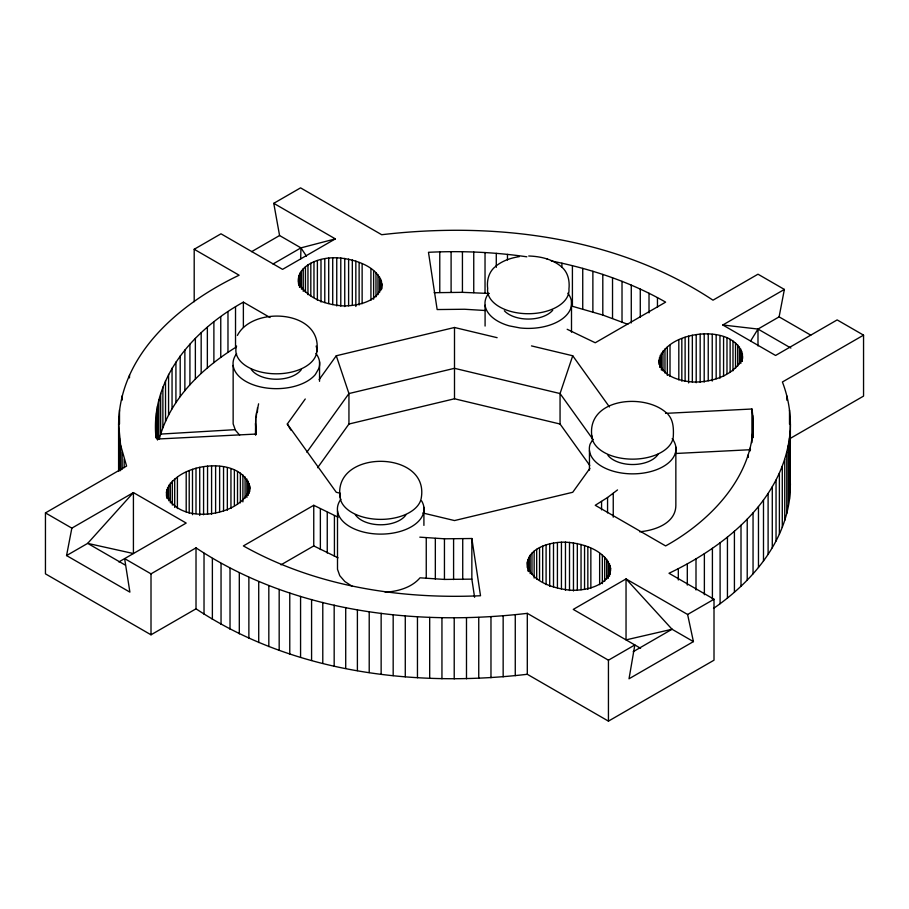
<?xml version="1.0" encoding="UTF-8"?>
<svg xmlns="http://www.w3.org/2000/svg" width="909" height="909" viewBox="0 0 909 909"><rect width="100%" height="100%" fill="white"/><g stroke="black" fill="none" stroke-linecap="round" stroke-linejoin="round"><path stroke-width="1.36" d="M155.95 437.195C150.121 378.121 194.844 328.808 243.373 302.14L270.075 317.548M665.536 413.368L751.936 409.005C761.015 468.589 714.133 519.084 665.627 545.923L595.247 505.29L607.564 497.496L617.518 489.928M300.674 258.883L300.947 247.873L279.574 235.533L273.768 203.332L300.561 187.868L381.7 234.715C494.678 221.512 616.495 236.238 712.986 300.186L757.992 274.2L784.376 289.437L779.104 316.866L757.992 329.058L750.664 340.909M118.602 470.771L118.602 423.992C119.613 353.817 180.539 303.027 239.124 275.211L194.196 249.271L194.196 301.72M713.508 608.428C752.334 581.612 786.887 541.162 790.16 492.224L790.16 431.275C791.228 414.527 788.41 397.642 782.41 381.996L863.55 335.148L863.55 396.097L789.785 438.683M790.16 492.224L790.398 424.185M255.452 434.707L255.702 418.22L258.599 403.812M381.735 288.948C383.916 266.439 350.363 257.167 332.717 257.804C317.741 257.986 294.971 266.303 298.766 285.028M381.848 283.778C380.155 301.322 358.101 305.958 343.534 305.901C326.82 305.049 306.072 298.447 298.766 282.188M527.265 561.944C528.345 581.817 555.638 589.237 572.25 590.316C586.816 590.373 608.871 585.737 610.564 568.193C605.758 549.945 582.408 543.196 565.466 542.15C550.115 541.775 525.447 548.002 527.265 567.614M118.863 561.944L186.197 523.061L133.418 492.587L71.845 528.14L66.562 555.569L129.896 592.134L124.624 558.615L151.008 573.852L196.014 547.866L196.014 608.814C292.505 672.762 414.322 687.488 527.3 674.285L608.439 721.132L714.008 660.195L714.008 599.247L669.001 573.261C725.961 546.173 784.751 498.677 790.16 431.275M166.483 492.008C174.448 462.397 242.646 453.75 249.895 488.099C241.93 517.71 173.744 526.345 166.483 492.008L166.483 496.257M659.105 364.214C659.048 329.683 741.13 320.32 742.517 358.885M742.187 361.203L742.517 356.044M159.223 439.252C169.744 399.256 201.423 368.77 235.522 347.477L235.522 306.844M742.187 358.373C734.086 375.724 711.395 382.428 693.385 382.019C679.943 381.257 660.309 376.053 659.105 359.964M531.481 345.909L572.727 355.771L560.058 393.552L560.058 424.026L589.759 465.419M237.397 335.432C252.929 305.208 323.388 310.162 316.775 351.919M592.873 439.342L590.111 444.137A43.314 25.009 0 0 0 637.641 473.691A43.314 25.009 0 0 0 672.183 438.638M290.88 430.116L287.301 424.026L305.254 398.994M319.127 379.655L336.273 355.771L454.5 327.49L497.121 337.682M306.867 452.205L348.942 393.552L454.5 368.315L560.058 393.552L593.066 439.547M317.593 467.726L348.942 424.026L348.942 393.552L336.273 355.771M589.873 468.396L572.727 492.28L454.5 520.562L422.878 512.994M494.871 266.985C488.735 272.28 486.622 280.642 487.678 288.46A40.712 23.509 0 0 0 527.799 313.719A40.712 23.509 0 0 0 568.943 289.017C569.807 281.279 568.193 272.882 562.194 267.439M495.7 266.246C502.461 260.758 510.858 257.929 519.369 256.611M194.196 249.271L220.989 233.806L282.563 269.359L335.341 238.885L273.768 203.332M251.623 251.668L279.574 235.533M273.007 264.008L300.947 247.873L335.341 238.885M196.014 608.814L151.008 634.8L45.45 573.852L45.45 512.903L126.59 466.056L120.602 445.149L118.602 423.992M66.562 555.569L87.673 543.377L133.418 492.587L133.418 553.536L87.673 543.377L125.431 565.182M338.125 517.221L313.753 505.29L243.373 545.923C315.003 586.191 399.21 599.338 480.52 595.747L471.851 538.514L444.444 538.798L419.81 537.162M280.995 564.83L313.753 545.923L338.046 557.819M863.55 335.148L837.155 319.911L775.582 355.464L722.803 324.99L784.376 289.437M196.014 547.866C292.505 611.814 414.322 626.54 527.3 613.348L608.439 660.195L634.834 644.958L629.028 678.773L693.419 641.606L687.613 614.484L626.04 578.931L573.261 609.405L640.595 648.287M687.613 614.484L714.008 599.247M633.164 651.708L672.046 629.255L693.419 641.606M348.942 424.026L454.5 398.778L560.058 424.026M639.595 531.754C654.582 530.549 675.705 523.402 675.853 505.461L675.853 447.058M385.2 592.293C397.858 591.339 411.493 587.771 420.026 577.817L444.444 579.431L471.851 579.135L474.6 597.293M235.215 429.662L160.666 434.082L160.666 393.449M675.455 453.5L750.516 449.705M526.834 256.804C494.303 252.1 461.306 250.702 428.48 252.304L437.149 309.549L464.556 309.253L485.326 310.514M434.127 292.709L462.431 292.334L489.247 293.482M528.72 255.997C540.287 256.383 552.331 259.031 561.353 266.701M722.803 324.99L757.992 329.058L790.875 348.045M551.274 260.951C591.123 268.928 630.278 281.87 665.627 302.14L595.247 342.761L567.171 329.285M340.398 493.269L336.273 492.28L287.301 424.026M546.775 258.804L547.411 258.963M627.812 324.331L602.803 315.048L572.409 306.288L572.409 265.655M779.104 316.866L810.771 335.148M45.45 512.903L71.845 528.14M352.362 586.419L344.852 581.544L339.784 575.704L337.5 569.307L337.5 510.903M666.967 413.413C645.265 392.313 584.657 398.051 592.145 438.218M239.646 435.116L235.42 430.241L233.147 423.855L233.147 365.441M572.727 355.771L609.462 406.959M300.947 247.873L306.424 256.133M667.854 414.197C673.421 420.06 673.66 428.434 673.319 436.013A40.712 23.509 0 0 1 632.482 459.147A40.712 23.509 0 0 1 591.895 435.865M155.95 425.991L157.064 439.047L256.213 434.048L255.452 423.503M790.307 482.304L790.398 485.133M790.182 417.106L790.182 424.185M789.512 410.027L789.512 424.196M789.478 438.354L789.478 499.302M788.342 445.41L788.342 506.358M786.853 395.938L786.853 400.187M786.774 452.443L786.774 513.392M784.751 459.431L784.751 520.38M782.285 466.374L782.285 527.322M779.388 473.271L779.388 534.208M776.047 480.088L776.047 541.037M772.286 486.838L772.286 547.786M768.105 493.496L768.105 554.445M763.492 500.064L763.492 561.012M758.47 506.54L758.47 567.489M757.992 329.058L757.992 345.931M753.05 422.06L753.05 437.479M753.05 512.892L753.05 573.84M752.709 415.527L752.709 437.945M752.447 435.138L752.447 437.945M751.936 409.005L751.936 442.626M750.13 448.148L750.13 450.944M748.334 454.602L748.334 457.409M747.221 519.13L747.221 580.078M742.403 353.715L742.403 357.964M741.858 351.408L741.858 361.327M741.005 525.243L741.005 586.191M740.88 349.136L740.88 363.316M739.494 346.954L739.494 363.952M737.699 344.863L737.699 366.122M735.517 342.898L735.517 368.406M734.415 531.231L734.415 592.168M732.984 341.08L732.984 370.838M730.132 339.421L730.132 372.02M727.439 537.06L727.439 598.008M726.984 337.966L726.984 373.394M723.575 336.705L723.575 376.394M719.951 335.671L719.951 378.189M720.098 542.741L720.098 603.69M716.167 334.864L716.167 378.803M712.406 548.263L712.406 599.292M712.236 334.307L712.236 381.076M708.236 333.989L708.236 380.757M704.373 553.626L704.373 594.725M704.202 333.921L704.202 382.11M700.169 334.114L700.169 382.303M696.203 334.557L696.203 382.746M695.999 558.808L695.999 589.998M692.34 335.239L692.34 382.007M688.624 336.16L688.624 382.928M687.306 563.819L687.306 585.078M685.113 337.307L685.113 381.246M681.83 338.671L681.83 381.189M678.818 340.227L678.818 379.917M678.307 568.636L678.307 579.976M670.024 345.306L670.024 376.485M667.32 347.045L667.32 375.394M664.968 348.942L664.968 373.031M662.979 350.965L662.979 370.815M661.377 353.112L661.377 370.122M660.195 355.339L660.195 366.679M659.764 364.6L659.764 367.441M659.434 357.635L659.434 364.725M657.457 297.595L657.457 307.412M649.015 293.243L649.015 312.866M640.277 289.085L640.277 317.105M631.278 285.108L631.278 322.934M622.017 281.335L622.017 321.968M613.245 493.36L613.245 517.176M612.53 277.768L612.53 318.4M610.564 568.193L610.564 571.022M610.234 565.864L610.234 574.363M609.473 563.569L609.473 576.329M608.439 660.195L608.439 721.132M608.291 561.342L608.291 578.351M607.564 497.496L607.564 512.903M606.689 559.194L606.689 579.044M604.701 557.172L604.701 581.26M602.803 274.416L602.803 315.048M602.349 555.274L602.349 583.623M601.565 501.473L601.565 509.881M599.645 553.536L599.645 584.714M592.873 271.28L592.873 311.912M590.85 548.457L590.85 588.146M589.452 450.648L589.452 470.123M587.839 546.9L587.839 589.418M584.555 545.536L584.555 589.475M582.737 268.36L582.737 308.992M581.044 544.389L581.044 589.748M577.329 543.468L577.329 590.236M573.465 542.787L573.465 590.975M571.5 301.595L571.5 332.194M569.5 542.343L569.5 590.532M565.466 542.15L565.466 590.339M561.921 263.19L561.921 267.394M561.432 542.218L561.432 588.987M557.422 542.537L557.422 587.884M553.501 543.093L553.501 587.032M549.706 543.9L549.706 586.419M546.093 544.934L546.093 584.623M542.684 546.195L542.684 581.624M539.537 547.65L539.537 580.249M536.685 549.309L536.685 579.067M534.151 551.127L534.151 578.056M531.97 553.092L531.97 574.352M530.174 555.183L530.174 573.602M528.777 557.365L528.777 571.545M527.811 559.637L527.811 570.977M527.3 613.348L527.3 674.285M515.267 614.757L515.267 675.694M507.461 254.384L507.461 259.985M503.154 615.904L503.154 676.853M496.28 253.338L496.28 267.36M490.974 616.802L490.974 677.75M485.031 252.554L485.031 293.187M485.088 305.197L485.088 326.058M478.748 617.45L478.748 678.398M473.748 252.009L473.748 292.641M471.851 538.514L471.851 579.135M466.487 617.825L466.487 678.773M462.726 538.844L462.726 579.476M462.431 251.713L462.431 292.334M454.5 327.49L454.5 398.778M454.216 617.95L454.216 678.898M453.591 538.946L453.591 579.578M451.103 251.657L451.103 292.289M444.444 538.798L444.444 579.431M441.944 617.813L441.944 678.762M439.774 251.861L439.774 292.493M435.331 538.412L435.331 579.044M429.684 617.427L429.684 678.375M426.253 537.787L426.253 578.419M423.912 507.313L423.912 525.391M417.458 616.768L417.458 677.716M405.278 615.859L405.278 676.807M393.177 614.689L393.177 675.637M381.519 281.449L381.519 288.539M381.144 613.268L381.144 674.217M380.757 279.165L380.757 290.494M379.576 276.927L379.576 292.516M377.974 274.791L377.974 294.63M375.985 272.757L375.985 296.845M373.633 270.859L373.633 299.209M370.929 269.121L370.929 300.311M369.213 611.598L369.213 672.546M362.134 264.042L362.134 303.731M359.123 262.485L359.123 305.004M357.396 609.678L357.396 670.615M355.839 261.122L355.839 306.481M352.328 259.974L352.328 305.333M348.613 259.054L348.613 305.833M345.715 607.496L345.715 668.445M344.75 258.372L344.75 306.56M340.784 257.929L340.784 306.117M340.057 497.075C332.944 449.137 429.207 449.501 421.322 497.632A40.712 23.509 0 0 1 378.201 519.334A40.712 23.509 0 0 1 340.057 494.712M336.75 257.747L336.75 305.935M334.421 515.676L334.421 556.308M334.171 605.087L334.171 666.024M332.717 257.804L332.717 304.583M328.706 258.122L328.706 303.481M327.251 512.403L327.251 553.024M324.786 258.679L324.786 302.617M322.786 602.428L322.786 663.365M320.991 259.485L320.991 302.004M320.366 508.938L320.366 549.559M319.548 361.85L319.548 381.314M317.377 260.519L317.377 300.209M313.969 261.781L313.969 297.22M313.753 505.29L313.753 545.923M311.582 599.52L311.582 660.468M310.821 263.246L310.821 295.845M307.958 264.894L307.958 294.652M305.435 266.712L305.435 292.221M303.254 268.678L303.254 291.357M301.458 270.768L301.458 289.198M300.572 596.395L300.572 657.343M300.061 272.961L300.061 287.13M299.527 284.483L299.527 287.312M299.095 275.222L299.095 285.142M298.55 277.529L298.55 281.79M289.766 593.032L289.766 653.98M279.177 589.441L279.177 650.389M268.825 585.635L268.825 646.583M258.724 581.601L258.724 642.549M257.463 407.721L257.463 411.925M256.372 412.959L256.372 417.163M255.702 418.22L255.702 435.036M249.782 485.758L249.782 491.428M249.236 483.452L249.236 493.371M248.873 577.374L248.873 638.311M248.271 481.191L248.271 495.36M246.873 478.998L246.873 497.428M245.078 476.907L245.078 498.166M243.373 302.14L243.373 327.354M242.896 474.941L242.896 501.87M240.374 473.123L240.374 502.882M239.306 572.931L239.306 633.88M237.51 471.476L237.51 504.075M234.363 470.01L234.363 505.449M230.954 468.76L230.954 508.438M230.022 568.284L230.022 629.233M227.977 311.73L227.977 352.362M227.341 467.715L227.341 510.233M223.546 466.908L223.546 510.847M221.046 563.455L221.046 624.403M220.762 316.775L220.762 357.396M219.626 466.351L219.626 511.71M215.615 466.033L215.615 512.812M213.888 321.968L213.888 362.6M212.376 558.433L212.376 619.381M211.581 465.976L211.581 514.164M207.547 466.158L207.547 514.346M207.354 327.308L207.354 367.94M204.025 553.24L204.025 614.189M203.582 466.601L203.582 514.789M201.173 332.796L201.173 373.417M199.719 467.283L199.719 515.471M196.003 468.203L196.003 513.562M195.367 338.409L195.367 379.03M192.492 469.351L192.492 514.71M189.924 344.136L189.924 384.768M189.208 470.714L189.208 513.233M186.197 472.271L186.197 511.96M184.868 349.988L184.868 390.62M180.198 355.953L180.198 396.585M177.403 477.35L177.403 508.54M175.926 362.009L175.926 402.642M174.698 479.088L174.698 507.438M172.346 480.986L172.346 505.086M172.051 368.156L172.051 408.789M170.358 483.02L170.358 502.859M168.756 485.156L168.756 500.745M168.574 374.383L168.574 415.015M167.574 487.394L167.574 498.734M166.813 489.678L166.813 498.189M165.518 380.678L165.518 421.31M162.881 387.041L162.881 427.662M158.87 399.903L158.87 439.138M157.496 406.403L157.496 440.024M156.553 412.913L156.553 438.138M156.291 432.525L156.291 438.127M156.03 419.447L156.03 437.661M151.008 573.852L151.008 634.8M129.487 375.065L129.487 377.894M124.158 459.136L124.158 467.635M122.181 395.824L122.181 400.085M122.158 452.159L122.158 469.169M120.602 445.149L120.602 470.669M119.499 409.879L119.499 424.048M119.488 438.115L119.488 470.714M118.829 416.924L118.829 424.014M118.829 431.059L118.829 470.748M316.15 346.068A40.507 23.384 0 0 1 276.291 373.804A40.507 23.384 0 0 1 236.579 346.011M236.601 353.715A43.314 25.009 0 0 0 258.292 386.382A43.314 25.009 0 0 0 315.321 374.565L318.889 368.372A43.314 25.009 0 0 0 315.889 353.431M301.447 369.406A26.997 15.589 0 0 1 276.313 379.235A26.997 15.589 0 0 1 251.225 369.361M405.823 515.039A27.145 15.669 0 0 1 380.382 524.777A27.145 15.669 0 0 1 355.351 514.699M421.628 500.916A43.314 25.009 0 0 1 379.087 534.094A43.314 25.009 0 0 1 340.955 499.177M567.83 293.187A43.314 25.009 0 0 1 562.239 318.923A43.314 25.009 0 0 1 520.118 327.956L509.381 325.899A43.314 25.009 0 0 1 488.542 293.471M552.717 310.242A27.145 15.669 0 0 1 528.822 319.059A27.145 15.669 0 0 1 504.347 310.776M658.332 453.932A27.145 15.669 0 0 1 633.925 464.51A27.145 15.669 0 0 1 607.905 455.295M672.046 629.255L626.04 639.879L626.04 578.931L672.046 629.255"/></g></svg>
